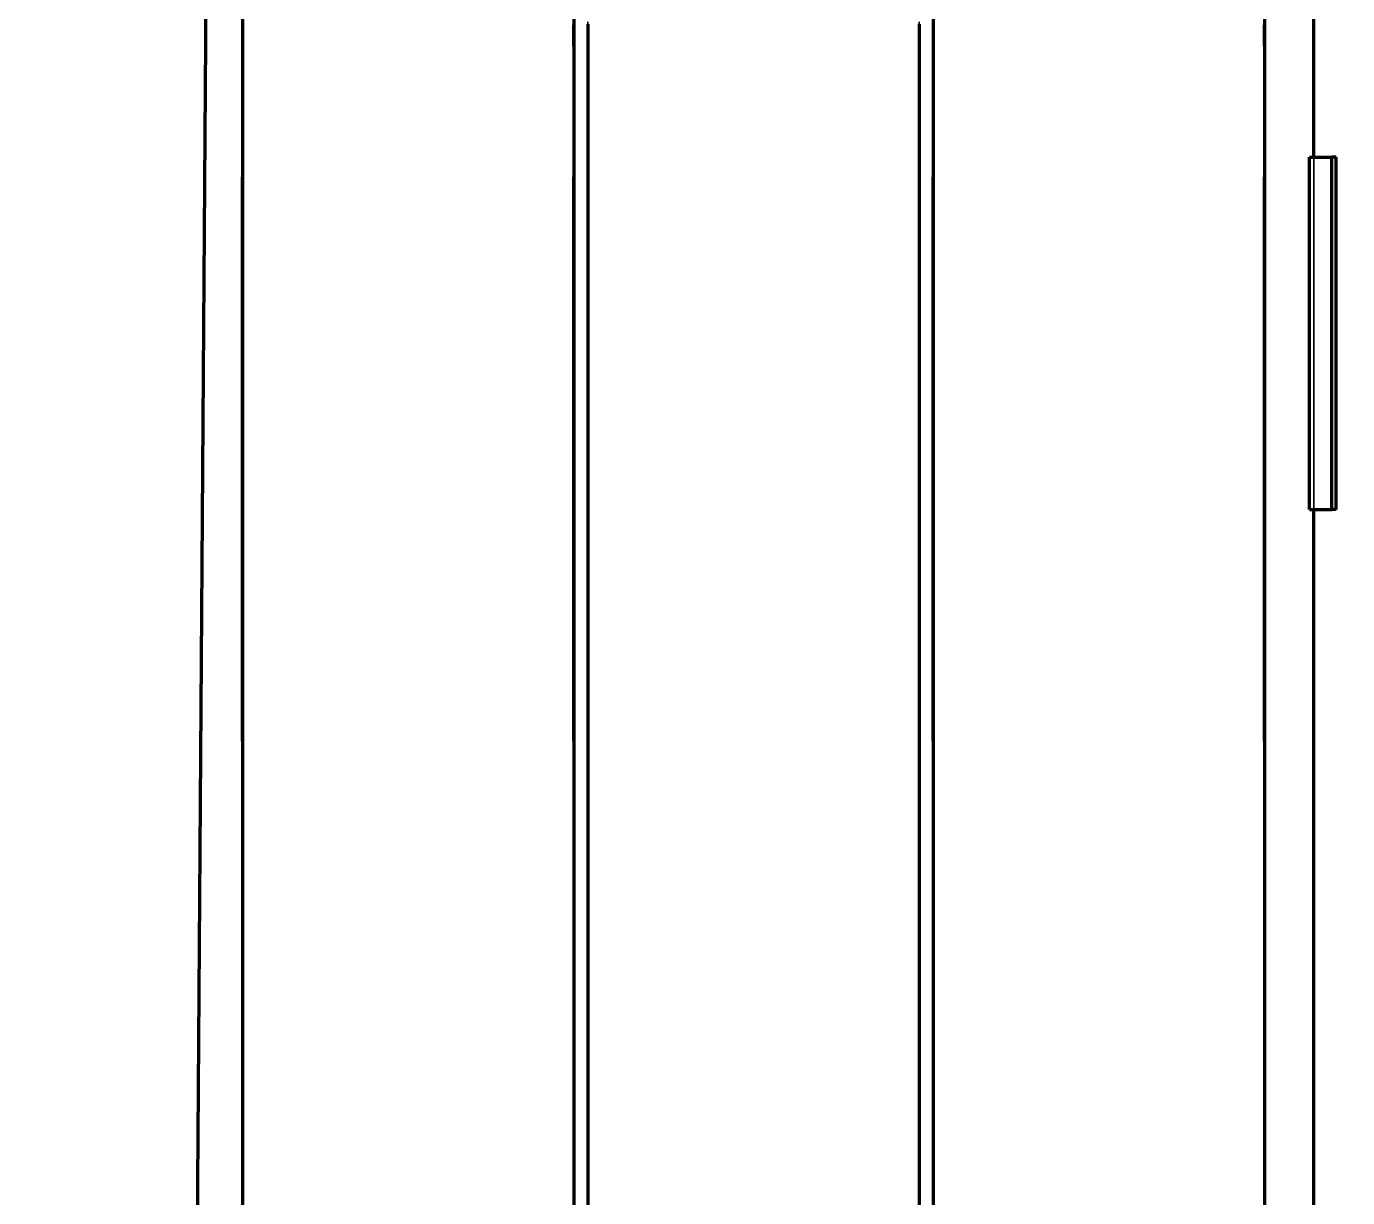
# Model space of a CAD drawing. Header units: millimetres. Extents: x 0 to 2382, y 0 to 420.
# Drawn here: x 262.78 to 272.15, y 247.87 to 256.18 of the extents above; entities that cross this region are included whole.
import ezdxf

# ---------------------------------------------------------------- set-up
doc = ezdxf.new("R2010")
doc.units = ezdxf.units.MM
doc.linetypes.add('IRAM-E-TRAZOS', pattern=[5, 4, -1])
for name, color, linetype, lineweight in [('01-VISIBLE', 7, 'CONTINUOUS', 70), ('02-OCULTA', 4, 'IRAM-E-TRAZOS', 35), ('08-FINA', 5, 'CONTINUOUS', 18)]:
    doc.layers.add(name, color=color, linetype=linetype, lineweight=lineweight)

msp = doc.modelspace()

# ---------------------------------------------------------------- linework, layer by layer
at = {"layer": '01-VISIBLE'}
for p, q in [((271.9125, 255.25), (271.9125, 283)), ((264.1878, 275.5453), (263.9835, 246.6126)), ((264.3125, 256.1785), (264.3125, 255.0165)), ((266.6625, 256.1785), (266.6625, 255.0165)), ((269.2125, 256.1785), (269.2125, 255.0165)), ((271.5625, 256.1785), (271.5625, 255.0165)), ((266.7625, 255.5947), (266.7625, 255.5887)), ((269.1125, 255.5947), (269.1125, 255.5887)), ((271.8825, 252.75), (271.8825, 255.25)), ((272.0407, 252.75), (272.0407, 255.25)), ((272.0704, 255.25), (272.0407, 255.25)), ((272.0704, 252.75), (272.0704, 255.25)), ((271.9125, 235), (271.9125, 252.75)), ((272.0704, 252.75), (272.0407, 252.75)), ((264.3125, 251.1067), (264.3125, 245.5653)), ((266.6625, 251.1067), (266.6625, 243.0933)), ((269.2125, 251.1067), (269.2125, 243.0933)), ((271.5625, 251.1067), (271.5625, 243.0933)), ((266.7625, 250.5651), (266.7625, 243.7183)), ((269.1125, 250.5651), (269.1125, 243.7183))]:
    msp.add_line(p, q, dxfattribs=at)
for points in [[(264.3125, 256.2289), (264.3125, 256.1785)], [(266.6625, 256.2289), (266.6625, 256.1785)], [(269.2125, 256.2289), (269.2125, 256.1785)], [(271.5625, 256.2289), (271.5625, 256.1785)], [(266.6625, 256.0382), (266.6625, 256.0884), (266.6625, 256.1386), (266.6625, 256.1888)], [(266.7625, 256.1956), (266.7625, 256.1455), (266.7625, 256.0955), (266.7625, 256.0454), (266.7625, 255.9953), (266.7625, 255.9452), (266.7625, 255.8952), (266.7625, 255.8451), (266.7625, 255.795), (266.7625, 255.7449), (266.7625, 255.6948), (266.7625, 255.6448), (266.7625, 255.5947)], [(269.1125, 256.1956), (269.1125, 256.1455), (269.1125, 256.0955), (269.1125, 256.0454), (269.1125, 255.9953), (269.1125, 255.9452), (269.1125, 255.8952), (269.1125, 255.8451), (269.1125, 255.795), (269.1125, 255.7449), (269.1125, 255.6948), (269.1125, 255.6448), (269.1125, 255.5947)], [(271.5625, 256.0382), (271.5625, 256.0884), (271.5625, 256.1386), (271.5625, 256.1888)], [(266.7625, 255.5887), (266.7625, 255.5385), (266.7625, 255.4883), (266.7625, 255.438), (266.7625, 255.3878), (266.7625, 255.3376), (266.7625, 255.2873), (266.7625, 255.2371), (266.7625, 255.1868), (266.7625, 255.1366), (266.7625, 255.0864), (266.7625, 255.0361), (266.7625, 254.9859), (266.7625, 254.9357), (266.7625, 254.8854), (266.7625, 254.8352), (266.7625, 254.785), (266.7625, 254.7347), (266.7625, 254.6845), (266.7625, 254.6342), (266.7625, 254.584), (266.7625, 254.5338), (266.7625, 254.4835), (266.7625, 254.4333), (266.7625, 254.3831), (266.7625, 254.3328), (266.7625, 254.2826), (266.7625, 254.2324), (266.7625, 254.1821), (266.7625, 254.1319), (266.7625, 254.0816), (266.7625, 254.0314), (266.7625, 253.9812), (266.7625, 253.9309), (266.7625, 253.8807), (266.7625, 253.8305), (266.7625, 253.7802), (266.7625, 253.73), (266.7625, 253.6798), (266.7625, 253.6295), (266.7625, 253.5793), (266.7625, 253.529), (266.7625, 253.4788), (266.7625, 253.4286), (266.7625, 253.3783), (266.7625, 253.3281), (266.7625, 253.2779), (266.7625, 253.2276), (266.7625, 253.1774), (266.7625, 253.1272), (266.7625, 253.0769), (266.7625, 253.0267), (266.7625, 252.9764), (266.7625, 252.9262), (266.7625, 252.876), (266.7625, 252.8257), (266.7625, 252.7755), (266.7625, 252.7253), (266.7625, 252.675), (266.7625, 252.6248), (266.7625, 252.5745), (266.7625, 252.5243), (266.7625, 252.4741), (266.7625, 252.4238), (266.7625, 252.3736), (266.7625, 252.3234), (266.7625, 252.2731), (266.7625, 252.2229), (266.7625, 252.1727), (266.7625, 252.1224), (266.7625, 252.0722), (266.7625, 252.0219), (266.7625, 251.9717), (266.7625, 251.9215), (266.7625, 251.8712), (266.7625, 251.821), (266.7625, 251.7708), (266.7625, 251.7205), (266.7625, 251.6703), (266.7625, 251.6201), (266.7625, 251.5698), (266.7625, 251.5196), (266.7625, 251.4693), (266.7625, 251.4191), (266.7625, 251.3689), (266.7625, 251.3186), (266.7625, 251.2684), (266.7625, 251.2182), (266.7625, 251.1679), (266.7625, 251.1177), (266.7625, 251.0675), (266.7625, 251.0172), (266.7625, 250.967), (266.7625, 250.9167), (266.7625, 250.8665), (266.7625, 250.8163), (266.7625, 250.766), (266.7625, 250.7158), (266.7625, 250.6656), (266.7625, 250.6153), (266.7625, 250.5651)], [(269.1125, 255.5887), (269.1125, 255.5385), (269.1125, 255.4883), (269.1125, 255.438), (269.1125, 255.3878), (269.1125, 255.3376), (269.1125, 255.2873), (269.1125, 255.2371), (269.1125, 255.1868), (269.1125, 255.1366), (269.1125, 255.0864), (269.1125, 255.0361), (269.1125, 254.9859), (269.1125, 254.9357), (269.1125, 254.8854), (269.1125, 254.8352), (269.1125, 254.785), (269.1125, 254.7347), (269.1125, 254.6845), (269.1125, 254.6342), (269.1125, 254.584), (269.1125, 254.5338), (269.1125, 254.4835), (269.1125, 254.4333), (269.1125, 254.3831), (269.1125, 254.3328), (269.1125, 254.2826), (269.1125, 254.2324), (269.1125, 254.1821), (269.1125, 254.1319), (269.1125, 254.0816), (269.1125, 254.0314), (269.1125, 253.9812), (269.1125, 253.9309), (269.1125, 253.8807), (269.1125, 253.8305), (269.1125, 253.7802), (269.1125, 253.73), (269.1125, 253.6798), (269.1125, 253.6295), (269.1125, 253.5793), (269.1125, 253.529), (269.1125, 253.4788), (269.1125, 253.4286), (269.1125, 253.3783), (269.1125, 253.3281), (269.1125, 253.2779), (269.1125, 253.2276), (269.1125, 253.1774), (269.1125, 253.1272), (269.1125, 253.0769), (269.1125, 253.0267), (269.1125, 252.9764), (269.1125, 252.9262), (269.1125, 252.876), (269.1125, 252.8257), (269.1125, 252.7755), (269.1125, 252.7253), (269.1125, 252.675), (269.1125, 252.6248), (269.1125, 252.5745), (269.1125, 252.5243), (269.1125, 252.4741), (269.1125, 252.4238), (269.1125, 252.3736), (269.1125, 252.3234), (269.1125, 252.2731), (269.1125, 252.2229), (269.1125, 252.1727), (269.1125, 252.1224), (269.1125, 252.0722), (269.1125, 252.0219), (269.1125, 251.9717), (269.1125, 251.9215), (269.1125, 251.8712), (269.1125, 251.821), (269.1125, 251.7708), (269.1125, 251.7205), (269.1125, 251.6703), (269.1125, 251.6201), (269.1125, 251.5698), (269.1125, 251.5196), (269.1125, 251.4693), (269.1125, 251.4191), (269.1125, 251.3689), (269.1125, 251.3186), (269.1125, 251.2684), (269.1125, 251.2182), (269.1125, 251.1679), (269.1125, 251.1177), (269.1125, 251.0675), (269.1125, 251.0172), (269.1125, 250.967), (269.1125, 250.9167), (269.1125, 250.8665), (269.1125, 250.8163), (269.1125, 250.766), (269.1125, 250.7158), (269.1125, 250.6656), (269.1125, 250.6153), (269.1125, 250.5651)], [(271.8825, 255.25), (271.9089, 255.25), (271.9352, 255.25), (271.9616, 255.25), (271.988, 255.25), (272.0144, 255.25), (272.0407, 255.25)], [(264.3125, 251.1067), (264.3125, 251.1568), (264.3125, 251.2068), (264.3125, 251.2569), (264.3125, 251.3069), (264.3125, 251.357), (264.3125, 251.4071), (264.3125, 251.4571), (264.3125, 251.5072), (264.3125, 251.5572), (264.3125, 251.6073), (264.3125, 251.6573), (264.3125, 251.7074), (264.3125, 251.7575), (264.3125, 251.8075), (264.3125, 251.8576), (264.3125, 251.9076), (264.3125, 251.9577), (264.3125, 252.0077), (264.3125, 252.0578), (264.3125, 252.1079), (264.3125, 252.1579), (264.3125, 252.208), (264.3125, 252.258), (264.3125, 252.3081), (264.3125, 252.3581), (264.3125, 252.4082), (264.3125, 252.4583), (264.3125, 252.5083), (264.3125, 252.5584), (264.3125, 252.6084), (264.3125, 252.6585), (264.3125, 252.7085), (264.3125, 252.7586), (264.3125, 252.8086), (264.3125, 252.8587), (264.3125, 252.9088), (264.3125, 252.9588), (264.3125, 253.0089), (264.3125, 253.0589), (264.3125, 253.109), (264.3125, 253.159), (264.3125, 253.2091), (264.3125, 253.2592), (264.3125, 253.3092), (264.3125, 253.3593), (264.3125, 253.4093), (264.3125, 253.4594), (264.3125, 253.5094), (264.3125, 253.5595), (264.3125, 253.6096), (264.3125, 253.6596), (264.3125, 253.7097), (264.3125, 253.7597), (264.3125, 253.8098), (264.3125, 253.8598), (264.3125, 253.9099), (264.3125, 253.96), (264.3125, 254.01), (264.3125, 254.0601), (264.3125, 254.1101), (264.3125, 254.1602), (264.3125, 254.2102), (264.3125, 254.2603), (264.3125, 254.3104), (264.3125, 254.3604), (264.3125, 254.4105), (264.3125, 254.4605), (264.3125, 254.5106), (264.3125, 254.5606), (264.3125, 254.6107), (264.3125, 254.6608), (264.3125, 254.7108), (264.3125, 254.7609), (264.3125, 254.8109), (264.3125, 254.861), (264.3125, 254.911), (264.3125, 254.9611), (264.3125, 255.0112), (264.3125, 255.0612), (264.3125, 255.1113)], [(266.6625, 251.1067), (266.6625, 251.1568), (266.6625, 251.2068), (266.6625, 251.2569), (266.6625, 251.3069), (266.6625, 251.357), (266.6625, 251.4071), (266.6625, 251.4571), (266.6625, 251.5072), (266.6625, 251.5572), (266.6625, 251.6073), (266.6625, 251.6573), (266.6625, 251.7074), (266.6625, 251.7575), (266.6625, 251.8075), (266.6625, 251.8576), (266.6625, 251.9076), (266.6625, 251.9577), (266.6625, 252.0077), (266.6625, 252.0578), (266.6625, 252.1079), (266.6625, 252.1579), (266.6625, 252.208), (266.6625, 252.258), (266.6625, 252.3081), (266.6625, 252.3581), (266.6625, 252.4082), (266.6625, 252.4583), (266.6625, 252.5083), (266.6625, 252.5584), (266.6625, 252.6084), (266.6625, 252.6585), (266.6625, 252.7085), (266.6625, 252.7586), (266.6625, 252.8086), (266.6625, 252.8587), (266.6625, 252.9088), (266.6625, 252.9588), (266.6625, 253.0089), (266.6625, 253.0589), (266.6625, 253.109), (266.6625, 253.159), (266.6625, 253.2091), (266.6625, 253.2592), (266.6625, 253.3092), (266.6625, 253.3593), (266.6625, 253.4093), (266.6625, 253.4594), (266.6625, 253.5094), (266.6625, 253.5595), (266.6625, 253.6096), (266.6625, 253.6596), (266.6625, 253.7097), (266.6625, 253.7597), (266.6625, 253.8098), (266.6625, 253.8598), (266.6625, 253.9099), (266.6625, 253.96), (266.6625, 254.01), (266.6625, 254.0601), (266.6625, 254.1101), (266.6625, 254.1602), (266.6625, 254.2102), (266.6625, 254.2603), (266.6625, 254.3104), (266.6625, 254.3604), (266.6625, 254.4105), (266.6625, 254.4605), (266.6625, 254.5106), (266.6625, 254.5606), (266.6625, 254.6107), (266.6625, 254.6608), (266.6625, 254.7108), (266.6625, 254.7609), (266.6625, 254.8109), (266.6625, 254.861), (266.6625, 254.911), (266.6625, 254.9611), (266.6625, 255.0112), (266.6625, 255.0612), (266.6625, 255.1113)], [(269.2125, 251.1067), (269.2125, 251.1568), (269.2125, 251.2068), (269.2125, 251.2569), (269.2125, 251.3069), (269.2125, 251.357), (269.2125, 251.4071), (269.2125, 251.4571), (269.2125, 251.5072), (269.2125, 251.5572), (269.2125, 251.6073), (269.2125, 251.6573), (269.2125, 251.7074), (269.2125, 251.7575), (269.2125, 251.8075), (269.2125, 251.8576), (269.2125, 251.9076), (269.2125, 251.9577), (269.2125, 252.0077), (269.2125, 252.0578), (269.2125, 252.1079), (269.2125, 252.1579), (269.2125, 252.208), (269.2125, 252.258), (269.2125, 252.3081), (269.2125, 252.3581), (269.2125, 252.4082), (269.2125, 252.4583), (269.2125, 252.5083), (269.2125, 252.5584), (269.2125, 252.6084), (269.2125, 252.6585), (269.2125, 252.7085), (269.2125, 252.7586), (269.2125, 252.8086), (269.2125, 252.8587), (269.2125, 252.9088), (269.2125, 252.9588), (269.2125, 253.0089), (269.2125, 253.0589), (269.2125, 253.109), (269.2125, 253.159), (269.2125, 253.2091), (269.2125, 253.2592), (269.2125, 253.3092), (269.2125, 253.3593), (269.2125, 253.4093), (269.2125, 253.4594), (269.2125, 253.5094), (269.2125, 253.5595), (269.2125, 253.6096), (269.2125, 253.6596), (269.2125, 253.7097), (269.2125, 253.7597), (269.2125, 253.8098), (269.2125, 253.8598), (269.2125, 253.9099), (269.2125, 253.96), (269.2125, 254.01), (269.2125, 254.0601), (269.2125, 254.1101), (269.2125, 254.1602), (269.2125, 254.2102), (269.2125, 254.2603), (269.2125, 254.3104), (269.2125, 254.3604), (269.2125, 254.4105), (269.2125, 254.4605), (269.2125, 254.5106), (269.2125, 254.5606), (269.2125, 254.6107), (269.2125, 254.6608), (269.2125, 254.7108), (269.2125, 254.7609), (269.2125, 254.8109), (269.2125, 254.861), (269.2125, 254.911), (269.2125, 254.9611), (269.2125, 255.0112), (269.2125, 255.0612), (269.2125, 255.1113)], [(271.5625, 251.1067), (271.5625, 251.1568), (271.5625, 251.2068), (271.5625, 251.2569), (271.5625, 251.3069), (271.5625, 251.357), (271.5625, 251.4071), (271.5625, 251.4571), (271.5625, 251.5072), (271.5625, 251.5572), (271.5625, 251.6073), (271.5625, 251.6573), (271.5625, 251.7074), (271.5625, 251.7575), (271.5625, 251.8075), (271.5625, 251.8576), (271.5625, 251.9076), (271.5625, 251.9577), (271.5625, 252.0077), (271.5625, 252.0578), (271.5625, 252.1079), (271.5625, 252.1579), (271.5625, 252.208), (271.5625, 252.258), (271.5625, 252.3081), (271.5625, 252.3581), (271.5625, 252.4082), (271.5625, 252.4583), (271.5625, 252.5083), (271.5625, 252.5584), (271.5625, 252.6084), (271.5625, 252.6585), (271.5625, 252.7085), (271.5625, 252.7586), (271.5625, 252.8086), (271.5625, 252.8587), (271.5625, 252.9088), (271.5625, 252.9588), (271.5625, 253.0089), (271.5625, 253.0589), (271.5625, 253.109), (271.5625, 253.159), (271.5625, 253.2091), (271.5625, 253.2592), (271.5625, 253.3092), (271.5625, 253.3593), (271.5625, 253.4093), (271.5625, 253.4594), (271.5625, 253.5094), (271.5625, 253.5595), (271.5625, 253.6096), (271.5625, 253.6596), (271.5625, 253.7097), (271.5625, 253.7597), (271.5625, 253.8098), (271.5625, 253.8598), (271.5625, 253.9099), (271.5625, 253.96), (271.5625, 254.01), (271.5625, 254.0601), (271.5625, 254.1101), (271.5625, 254.1602), (271.5625, 254.2102), (271.5625, 254.2603), (271.5625, 254.3104), (271.5625, 254.3604), (271.5625, 254.4105), (271.5625, 254.4605), (271.5625, 254.5106), (271.5625, 254.5606), (271.5625, 254.6107), (271.5625, 254.6608), (271.5625, 254.7108), (271.5625, 254.7609), (271.5625, 254.8109), (271.5625, 254.861), (271.5625, 254.911), (271.5625, 254.9611), (271.5625, 255.0112), (271.5625, 255.0612), (271.5625, 255.1113)], [(264.3125, 255.0165), (264.3125, 254.9664), (264.3125, 254.9162), (264.3125, 254.8661), (264.3125, 254.816), (264.3125, 254.7659), (264.3125, 254.7157), (264.3125, 254.6656), (264.3125, 254.6155), (264.3125, 254.5654), (264.3125, 254.5152), (264.3125, 254.4651), (264.3125, 254.415), (264.3125, 254.3649), (264.3125, 254.3147), (264.3125, 254.2646), (264.3125, 254.2145), (264.3125, 254.1644), (264.3125, 254.1142), (264.3125, 254.0641), (264.3125, 254.014), (264.3125, 253.9639), (264.3125, 253.9137), (264.3125, 253.8636), (264.3125, 253.8135), (264.3125, 253.7634), (264.3125, 253.7132), (264.3125, 253.6631), (264.3125, 253.613), (264.3125, 253.5629), (264.3125, 253.5127), (264.3125, 253.4626), (264.3125, 253.4125), (264.3125, 253.3624), (264.3125, 253.3122), (264.3125, 253.2621), (264.3125, 253.212), (264.3125, 253.1619), (264.3125, 253.1117), (264.3125, 253.0616), (264.3125, 253.0115), (264.3125, 252.9614), (264.3125, 252.9112), (264.3125, 252.8611), (264.3125, 252.811), (264.3125, 252.7608), (264.3125, 252.7107), (264.3125, 252.6606), (264.3125, 252.6105), (264.3125, 252.5603), (264.3125, 252.5102), (264.3125, 252.4601), (264.3125, 252.41), (264.3125, 252.3598), (264.3125, 252.3097), (264.3125, 252.2596), (264.3125, 252.2095), (264.3125, 252.1593), (264.3125, 252.1092), (264.3125, 252.0591), (264.3125, 252.009), (264.3125, 251.9588), (264.3125, 251.9087), (264.3125, 251.8586), (264.3125, 251.8085), (264.3125, 251.7583), (264.3125, 251.7082), (264.3125, 251.6581), (264.3125, 251.608), (264.3125, 251.5578), (264.3125, 251.5077), (264.3125, 251.4576), (264.3125, 251.4075), (264.3125, 251.3573), (264.3125, 251.3072), (264.3125, 251.2571), (264.3125, 251.207), (264.3125, 251.1568), (264.3125, 251.1067)], [(266.6625, 255.0165), (266.6625, 254.9664), (266.6625, 254.9162), (266.6625, 254.8661), (266.6625, 254.816), (266.6625, 254.7659), (266.6625, 254.7157), (266.6625, 254.6656), (266.6625, 254.6155), (266.6625, 254.5654), (266.6625, 254.5152), (266.6625, 254.4651), (266.6625, 254.415), (266.6625, 254.3649), (266.6625, 254.3147), (266.6625, 254.2646), (266.6625, 254.2145), (266.6625, 254.1644), (266.6625, 254.1142), (266.6625, 254.0641), (266.6625, 254.014), (266.6625, 253.9639), (266.6625, 253.9137), (266.6625, 253.8636), (266.6625, 253.8135), (266.6625, 253.7634), (266.6625, 253.7132), (266.6625, 253.6631), (266.6625, 253.613), (266.6625, 253.5629), (266.6625, 253.5127), (266.6625, 253.4626), (266.6625, 253.4125), (266.6625, 253.3624), (266.6625, 253.3122), (266.6625, 253.2621), (266.6625, 253.212), (266.6625, 253.1619), (266.6625, 253.1117), (266.6625, 253.0616), (266.6625, 253.0115), (266.6625, 252.9614), (266.6625, 252.9112), (266.6625, 252.8611), (266.6625, 252.811), (266.6625, 252.7608), (266.6625, 252.7107), (266.6625, 252.6606), (266.6625, 252.6105), (266.6625, 252.5603), (266.6625, 252.5102), (266.6625, 252.4601), (266.6625, 252.41), (266.6625, 252.3598), (266.6625, 252.3097), (266.6625, 252.2596), (266.6625, 252.2095), (266.6625, 252.1593), (266.6625, 252.1092), (266.6625, 252.0591), (266.6625, 252.009), (266.6625, 251.9588), (266.6625, 251.9087), (266.6625, 251.8586), (266.6625, 251.8085), (266.6625, 251.7583), (266.6625, 251.7082), (266.6625, 251.6581), (266.6625, 251.608), (266.6625, 251.5578), (266.6625, 251.5077), (266.6625, 251.4576), (266.6625, 251.4075), (266.6625, 251.3573), (266.6625, 251.3072), (266.6625, 251.2571), (266.6625, 251.207), (266.6625, 251.1568), (266.6625, 251.1067)], [(269.2125, 255.0165), (269.2125, 254.9664), (269.2125, 254.9162), (269.2125, 254.8661), (269.2125, 254.816), (269.2125, 254.7659), (269.2125, 254.7157), (269.2125, 254.6656), (269.2125, 254.6155), (269.2125, 254.5654), (269.2125, 254.5152), (269.2125, 254.4651), (269.2125, 254.415), (269.2125, 254.3649), (269.2125, 254.3147), (269.2125, 254.2646), (269.2125, 254.2145), (269.2125, 254.1644), (269.2125, 254.1142), (269.2125, 254.0641), (269.2125, 254.014), (269.2125, 253.9639), (269.2125, 253.9137), (269.2125, 253.8636), (269.2125, 253.8135), (269.2125, 253.7634), (269.2125, 253.7132), (269.2125, 253.6631), (269.2125, 253.613), (269.2125, 253.5629), (269.2125, 253.5127), (269.2125, 253.4626), (269.2125, 253.4125), (269.2125, 253.3624), (269.2125, 253.3122), (269.2125, 253.2621), (269.2125, 253.212), (269.2125, 253.1619), (269.2125, 253.1117), (269.2125, 253.0616), (269.2125, 253.0115), (269.2125, 252.9614), (269.2125, 252.9112), (269.2125, 252.8611), (269.2125, 252.811), (269.2125, 252.7608), (269.2125, 252.7107), (269.2125, 252.6606), (269.2125, 252.6105), (269.2125, 252.5603), (269.2125, 252.5102), (269.2125, 252.4601), (269.2125, 252.41), (269.2125, 252.3598), (269.2125, 252.3097), (269.2125, 252.2596), (269.2125, 252.2095), (269.2125, 252.1593), (269.2125, 252.1092), (269.2125, 252.0591), (269.2125, 252.009), (269.2125, 251.9588), (269.2125, 251.9087), (269.2125, 251.8586), (269.2125, 251.8085), (269.2125, 251.7583), (269.2125, 251.7082), (269.2125, 251.6581), (269.2125, 251.608), (269.2125, 251.5578), (269.2125, 251.5077), (269.2125, 251.4576), (269.2125, 251.4075), (269.2125, 251.3573), (269.2125, 251.3072), (269.2125, 251.2571), (269.2125, 251.207), (269.2125, 251.1568), (269.2125, 251.1067)], [(271.5625, 255.0165), (271.5625, 254.9664), (271.5625, 254.9162), (271.5625, 254.8661), (271.5625, 254.816), (271.5625, 254.7659), (271.5625, 254.7157), (271.5625, 254.6656), (271.5625, 254.6155), (271.5625, 254.5654), (271.5625, 254.5152), (271.5625, 254.4651), (271.5625, 254.415), (271.5625, 254.3649), (271.5625, 254.3147), (271.5625, 254.2646), (271.5625, 254.2145), (271.5625, 254.1644), (271.5625, 254.1142), (271.5625, 254.0641), (271.5625, 254.014), (271.5625, 253.9639), (271.5625, 253.9137), (271.5625, 253.8636), (271.5625, 253.8135), (271.5625, 253.7634), (271.5625, 253.7132), (271.5625, 253.6631), (271.5625, 253.613), (271.5625, 253.5629), (271.5625, 253.5127), (271.5625, 253.4626), (271.5625, 253.4125), (271.5625, 253.3624), (271.5625, 253.3122), (271.5625, 253.2621), (271.5625, 253.212), (271.5625, 253.1619), (271.5625, 253.1117), (271.5625, 253.0616), (271.5625, 253.0115), (271.5625, 252.9614), (271.5625, 252.9112), (271.5625, 252.8611), (271.5625, 252.811), (271.5625, 252.7608), (271.5625, 252.7107), (271.5625, 252.6606), (271.5625, 252.6105), (271.5625, 252.5603), (271.5625, 252.5102), (271.5625, 252.4601), (271.5625, 252.41), (271.5625, 252.3598), (271.5625, 252.3097), (271.5625, 252.2596), (271.5625, 252.2095), (271.5625, 252.1593), (271.5625, 252.1092), (271.5625, 252.0591), (271.5625, 252.009), (271.5625, 251.9588), (271.5625, 251.9087), (271.5625, 251.8586), (271.5625, 251.8085), (271.5625, 251.7583), (271.5625, 251.7082), (271.5625, 251.6581), (271.5625, 251.608), (271.5625, 251.5578), (271.5625, 251.5077), (271.5625, 251.4576), (271.5625, 251.4075), (271.5625, 251.3573), (271.5625, 251.3072), (271.5625, 251.2571), (271.5625, 251.207), (271.5625, 251.1568), (271.5625, 251.1067)], [(271.8825, 252.75), (271.9089, 252.75), (271.9352, 252.75), (271.9616, 252.75), (271.988, 252.75), (272.0144, 252.75), (272.0407, 252.75)]]:
    msp.add_lwpolyline(points, dxfattribs=at)
at = {"layer": '02-OCULTA'}
for p, q in [((264.3125, 255.1113), (264.3125, 256.0382)), ((266.6625, 255.1113), (266.6625, 256.0382)), ((269.2125, 255.1113), (269.2125, 256.0382)), ((271.5625, 255.1113), (271.5625, 256.0382)), ((266.7625, 255.2993), (266.7625, 255.7579)), ((269.1125, 255.2993), (269.1125, 255.7579)), ((271.9125, 252.75), (271.9125, 255.25)), ((271.9125, 252.75), (271.9125, 255.25)), ((272.0407, 252.75), (272.0407, 255.25)), ((272.0704, 255.25), (272.0407, 255.25)), ((272.0704, 252.75), (272.0704, 255.25)), ((272.0704, 252.75), (272.0407, 252.75)), ((264.3125, 243.1845), (264.3125, 251.0155)), ((266.6625, 243.1845), (266.6625, 251.0155)), ((269.2125, 243.1845), (269.2125, 251.0155)), ((271.5625, 243.1845), (271.5625, 251.0155)), ((266.7625, 243.3644), (266.7625, 250.8356)), ((269.1125, 243.3644), (269.1125, 250.8356))]:
    msp.add_line(p, q, dxfattribs=at)
for points in [[(264.3125, 256.0382), (264.3125, 256.0884), (264.3125, 256.1386), (264.3125, 256.1888)], [(266.7625, 255.7579), (266.7625, 255.8082), (266.7625, 255.8584), (266.7625, 255.9087), (266.7625, 255.959), (266.7625, 256.0092), (266.7625, 256.0595), (266.7625, 256.1098), (266.7625, 256.16), (266.7625, 256.2103)], [(269.1125, 255.7579), (269.1125, 255.8082), (269.1125, 255.8584), (269.1125, 255.9087), (269.1125, 255.959), (269.1125, 256.0092), (269.1125, 256.0595), (269.1125, 256.1098), (269.1125, 256.16), (269.1125, 256.2103)], [(269.2125, 256.0382), (269.2125, 256.0884), (269.2125, 256.1386), (269.2125, 256.1888)], [(266.7625, 250.8356), (266.7625, 250.8857), (266.7625, 250.9359), (266.7625, 250.986), (266.7625, 251.0362), (266.7625, 251.0863), (266.7625, 251.1365), (266.7625, 251.1866), (266.7625, 251.2368), (266.7625, 251.2869), (266.7625, 251.3371), (266.7625, 251.3873), (266.7625, 251.4374), (266.7625, 251.4876), (266.7625, 251.5377), (266.7625, 251.5879), (266.7625, 251.638), (266.7625, 251.6882), (266.7625, 251.7383), (266.7625, 251.7885), (266.7625, 251.8386), (266.7625, 251.8888), (266.7625, 251.9389), (266.7625, 251.9891), (266.7625, 252.0393), (266.7625, 252.0894), (266.7625, 252.1396), (266.7625, 252.1897), (266.7625, 252.2399), (266.7625, 252.29), (266.7625, 252.3402), (266.7625, 252.3903), (266.7625, 252.4405), (266.7625, 252.4906), (266.7625, 252.5408), (266.7625, 252.591), (266.7625, 252.6411), (266.7625, 252.6913), (266.7625, 252.7414), (266.7625, 252.7916), (266.7625, 252.8417), (266.7625, 252.8919), (266.7625, 252.942), (266.7625, 252.9922), (266.7625, 253.0423), (266.7625, 253.0925), (266.7625, 253.1427), (266.7625, 253.1928), (266.7625, 253.243), (266.7625, 253.2931), (266.7625, 253.3433), (266.7625, 253.3934), (266.7625, 253.4436), (266.7625, 253.4937), (266.7625, 253.5439), (266.7625, 253.594), (266.7625, 253.6442), (266.7625, 253.6944), (266.7625, 253.7445), (266.7625, 253.7947), (266.7625, 253.8448), (266.7625, 253.895), (266.7625, 253.9451), (266.7625, 253.9953), (266.7625, 254.0454), (266.7625, 254.0956), (266.7625, 254.1457), (266.7625, 254.1959), (266.7625, 254.2461), (266.7625, 254.2962), (266.7625, 254.3464), (266.7625, 254.3965), (266.7625, 254.4467), (266.7625, 254.4968), (266.7625, 254.547), (266.7625, 254.5971), (266.7625, 254.6473), (266.7625, 254.6974), (266.7625, 254.7476), (266.7625, 254.7978), (266.7625, 254.8479), (266.7625, 254.8981), (266.7625, 254.9482), (266.7625, 254.9984), (266.7625, 255.0485), (266.7625, 255.0987), (266.7625, 255.1488), (266.7625, 255.199), (266.7625, 255.2491), (266.7625, 255.2993)], [(269.1125, 250.8356), (269.1125, 250.8857), (269.1125, 250.9359), (269.1125, 250.986), (269.1125, 251.0362), (269.1125, 251.0863), (269.1125, 251.1365), (269.1125, 251.1866), (269.1125, 251.2368), (269.1125, 251.2869), (269.1125, 251.3371), (269.1125, 251.3873), (269.1125, 251.4374), (269.1125, 251.4876), (269.1125, 251.5377), (269.1125, 251.5879), (269.1125, 251.638), (269.1125, 251.6882), (269.1125, 251.7383), (269.1125, 251.7885), (269.1125, 251.8386), (269.1125, 251.8888), (269.1125, 251.9389), (269.1125, 251.9891), (269.1125, 252.0393), (269.1125, 252.0894), (269.1125, 252.1396), (269.1125, 252.1897), (269.1125, 252.2399), (269.1125, 252.29), (269.1125, 252.3402), (269.1125, 252.3903), (269.1125, 252.4405), (269.1125, 252.4906), (269.1125, 252.5408), (269.1125, 252.591), (269.1125, 252.6411), (269.1125, 252.6913), (269.1125, 252.7414), (269.1125, 252.7916), (269.1125, 252.8417), (269.1125, 252.8919), (269.1125, 252.942), (269.1125, 252.9922), (269.1125, 253.0423), (269.1125, 253.0925), (269.1125, 253.1427), (269.1125, 253.1928), (269.1125, 253.243), (269.1125, 253.2931), (269.1125, 253.3433), (269.1125, 253.3934), (269.1125, 253.4436), (269.1125, 253.4937), (269.1125, 253.5439), (269.1125, 253.594), (269.1125, 253.6442), (269.1125, 253.6944), (269.1125, 253.7445), (269.1125, 253.7947), (269.1125, 253.8448), (269.1125, 253.895), (269.1125, 253.9451), (269.1125, 253.9953), (269.1125, 254.0454), (269.1125, 254.0956), (269.1125, 254.1457), (269.1125, 254.1959), (269.1125, 254.2461), (269.1125, 254.2962), (269.1125, 254.3464), (269.1125, 254.3965), (269.1125, 254.4467), (269.1125, 254.4968), (269.1125, 254.547), (269.1125, 254.5971), (269.1125, 254.6473), (269.1125, 254.6974), (269.1125, 254.7476), (269.1125, 254.7978), (269.1125, 254.8479), (269.1125, 254.8981), (269.1125, 254.9482), (269.1125, 254.9984), (269.1125, 255.0485), (269.1125, 255.0987), (269.1125, 255.1488), (269.1125, 255.199), (269.1125, 255.2491), (269.1125, 255.2993)], [(272.0407, 255.25), (272.0144, 255.25), (271.988, 255.25), (271.9616, 255.25), (271.9352, 255.25), (271.9089, 255.25), (271.8825, 255.25)], [(272.0704, 255.25), (272.0441, 255.25), (272.0178, 255.25), (271.9915, 255.25), (271.9651, 255.25), (271.9388, 255.25), (271.9125, 255.25)], [(271.9125, 255.25), (271.9388, 255.25), (271.9651, 255.25), (271.9915, 255.25), (272.0178, 255.25), (272.0441, 255.25), (272.0704, 255.25)], [(272.0407, 252.75), (272.0144, 252.75), (271.988, 252.75), (271.9616, 252.75), (271.9352, 252.75), (271.9089, 252.75), (271.8825, 252.75)], [(272.0704, 252.75), (272.0441, 252.75), (272.0178, 252.75), (271.9915, 252.75), (271.9651, 252.75), (271.9388, 252.75), (271.9125, 252.75)], [(271.9125, 252.75), (271.9388, 252.75), (271.9651, 252.75), (271.9915, 252.75), (272.0178, 252.75), (272.0441, 252.75), (272.0704, 252.75)], [(264.3125, 251.0155), (264.3125, 251.0307), (264.3125, 251.0459), (264.3125, 251.0611), (264.3125, 251.0763), (264.3125, 251.0915), (264.3125, 251.1067)], [(266.6625, 251.0155), (266.6625, 251.0307), (266.6625, 251.0459), (266.6625, 251.0611), (266.6625, 251.0763), (266.6625, 251.0915), (266.6625, 251.1067)], [(269.2125, 251.0155), (269.2125, 251.0307), (269.2125, 251.0459), (269.2125, 251.0611), (269.2125, 251.0763), (269.2125, 251.0915), (269.2125, 251.1067)], [(271.5625, 251.0155), (271.5625, 251.0307), (271.5625, 251.0459), (271.5625, 251.0611), (271.5625, 251.0763), (271.5625, 251.0915), (271.5625, 251.1067)]]:
    msp.add_lwpolyline(points, dxfattribs=at)
at = {"layer": '08-FINA'}
msp.add_circle((262.7798, 242.5511), 18.4167, dxfattribs=at)

doc.saveas('drawing.dxf')
